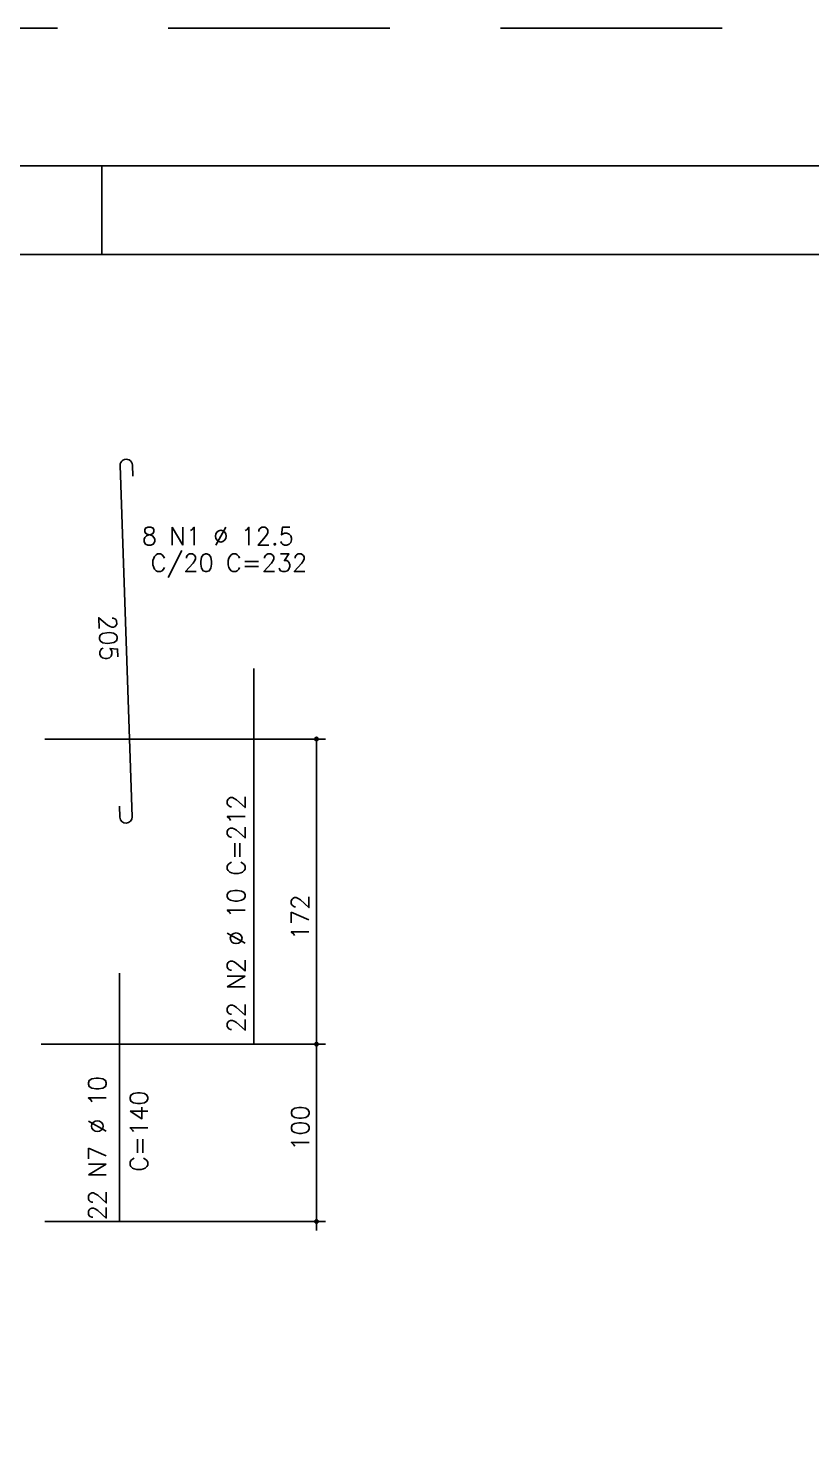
# Model space of a CAD drawing. Extents: x -1.9 to 86, y -1.6 to 60.9.
# Drawn here: x 33.22 to 42.05, y 45.01 to 60.95 of the extents above; entities that cross this region are included whole.
import ezdxf

# ---------------------------------------------------------------- set-up
doc = ezdxf.new("R2010")
doc.units = 0
doc.header["$MEASUREMENT"] = 0
doc.linetypes.add('HIDDEN', pattern=[0.375, 0.25, -0.125])
doc.layers.get('0').update_dxf_attribs({"linetype": 'CONTINUOUS'})
doc.layers.get('Defpoints').update_dxf_attribs({"linetype": 'CONTINUOUS'})
for name, color, linetype in [('ARQ_FOLHA', 7, 'CONTINUOUS'), ('PENA_02', 2, 'CONTINUOUS'), ('PENA_03', 3, 'CONTINUOUS'), ('PENA_05', 5, 'CONTINUOUS')]:
    doc.layers.add(name, color=color, linetype=linetype)
doc.styles.get("Standard").update_dxf_attribs({"font": 'ROMANS.SHX'})

# ---------------------------------------------------------------- blocks, each defined once
blk = doc.blocks.new('FOLHA A1 - 841 X 594')
at = {"layer": 'ARQ_FOLHA', "color": 1}
blk.add_line((-500.5, 584), (-500.5, 594), dxfattribs=at)
for points in [[(-841, 0), (0, 0), (0, 594), (-841, 594)], [(-816, 10), (-10, 10), (-10, 584), (-816, 584)]]:
    blk.add_lwpolyline(points, close=True, dxfattribs=at)
at = {"layer": 'Defpoints', "color": 8, "linetype": 'HIDDEN', "ltscale": 100}
blk.add_lwpolyline([(-860.5, 609.5), (-860.5, -15.5), (19.5, -15.5), (19.5, 609.5)], close=True, dxfattribs=at)
blk = doc.blocks.new('*U24')
blk.add_blockref('FOLHA A1 - 841 X 594', (0, 0))

msp = doc.modelspace()

# ---------------------------------------------------------------- linework, layer by layer
at = {"layer": 'PENA_02', "linetype": 'Continuous'}
for centre, radius in [((36.474, 52.933), 0.02), ((36.474, 52.933), 0.01), ((36.474, 49.493), 0.02), ((36.474, 49.493), 0.01), ((36.474, 47.493), 0.02), ((36.474, 47.493), 0.01)]:
    msp.add_circle(centre, radius, dxfattribs=at)
at = {"layer": 'PENA_03', "linetype": 'Continuous'}
for p, q in [((33.41, 52.933), (36.574, 52.933)), ((36.474, 47.393), (36.474, 52.933)), ((33.368, 49.493), (36.574, 49.493)), ((33.41, 47.493), (36.574, 47.493))]:
    msp.add_line(p, q, dxfattribs=at)
at = {"layer": 'PENA_05', "linetype": 'Continuous'}
for p, q in [((34.258, 56.017), (34.393, 52.056)), ((34.4, 55.897), (34.396, 56.022)), ((35.766, 49.49), (35.766, 53.73)), ((34.255, 52.051), (34.251, 52.176)), ((34.25, 47.493), (34.25, 50.293))]:
    msp.add_line(p, q, dxfattribs=at)
for centre, start, end in [((34.327, 56.019), 1.9507, 181.9507), ((34.324, 52.053), 181.9507, 1.9507)]:
    msp.add_arc(centre, 0.069, start, end, dxfattribs=at)

# ---------------------------------------------------------------- block references
at = {"xscale": 0.09999999999999938, "yscale": 0.09999999999999938, "zscale": 0.09999999999999938}
msp.add_blockref('*U24', (84.1, -0.003), dxfattribs=at)

# ---------------------------------------------------------------- texts
at = {"layer": 'PENA_03', "linetype": 'Continuous'}
for s, p in [('8 N1 %%c 12.5', (34.503, 55.121)), ('C/20 C=232', (34.603, 54.821))]:
    msp.add_text(s, height=0.2, dxfattribs=at).set_placement(p)
for s, rotation, p in [('205', 271.9507, (34.016, 54.326)), ('22 N2 %%c 10 C=212', 90, (35.667, 49.624)), ('172', 90, (36.389, 50.665)), ('22 N7 %%c 10', 90, (34.101, 47.506)), ('C=140', 90, (34.57, 48.052)), ('100', 90, (36.39, 48.29))]:
    msp.add_text(s, height=0.2, rotation=rotation, dxfattribs=at).set_placement(p)

doc.saveas('drawing.dxf')
